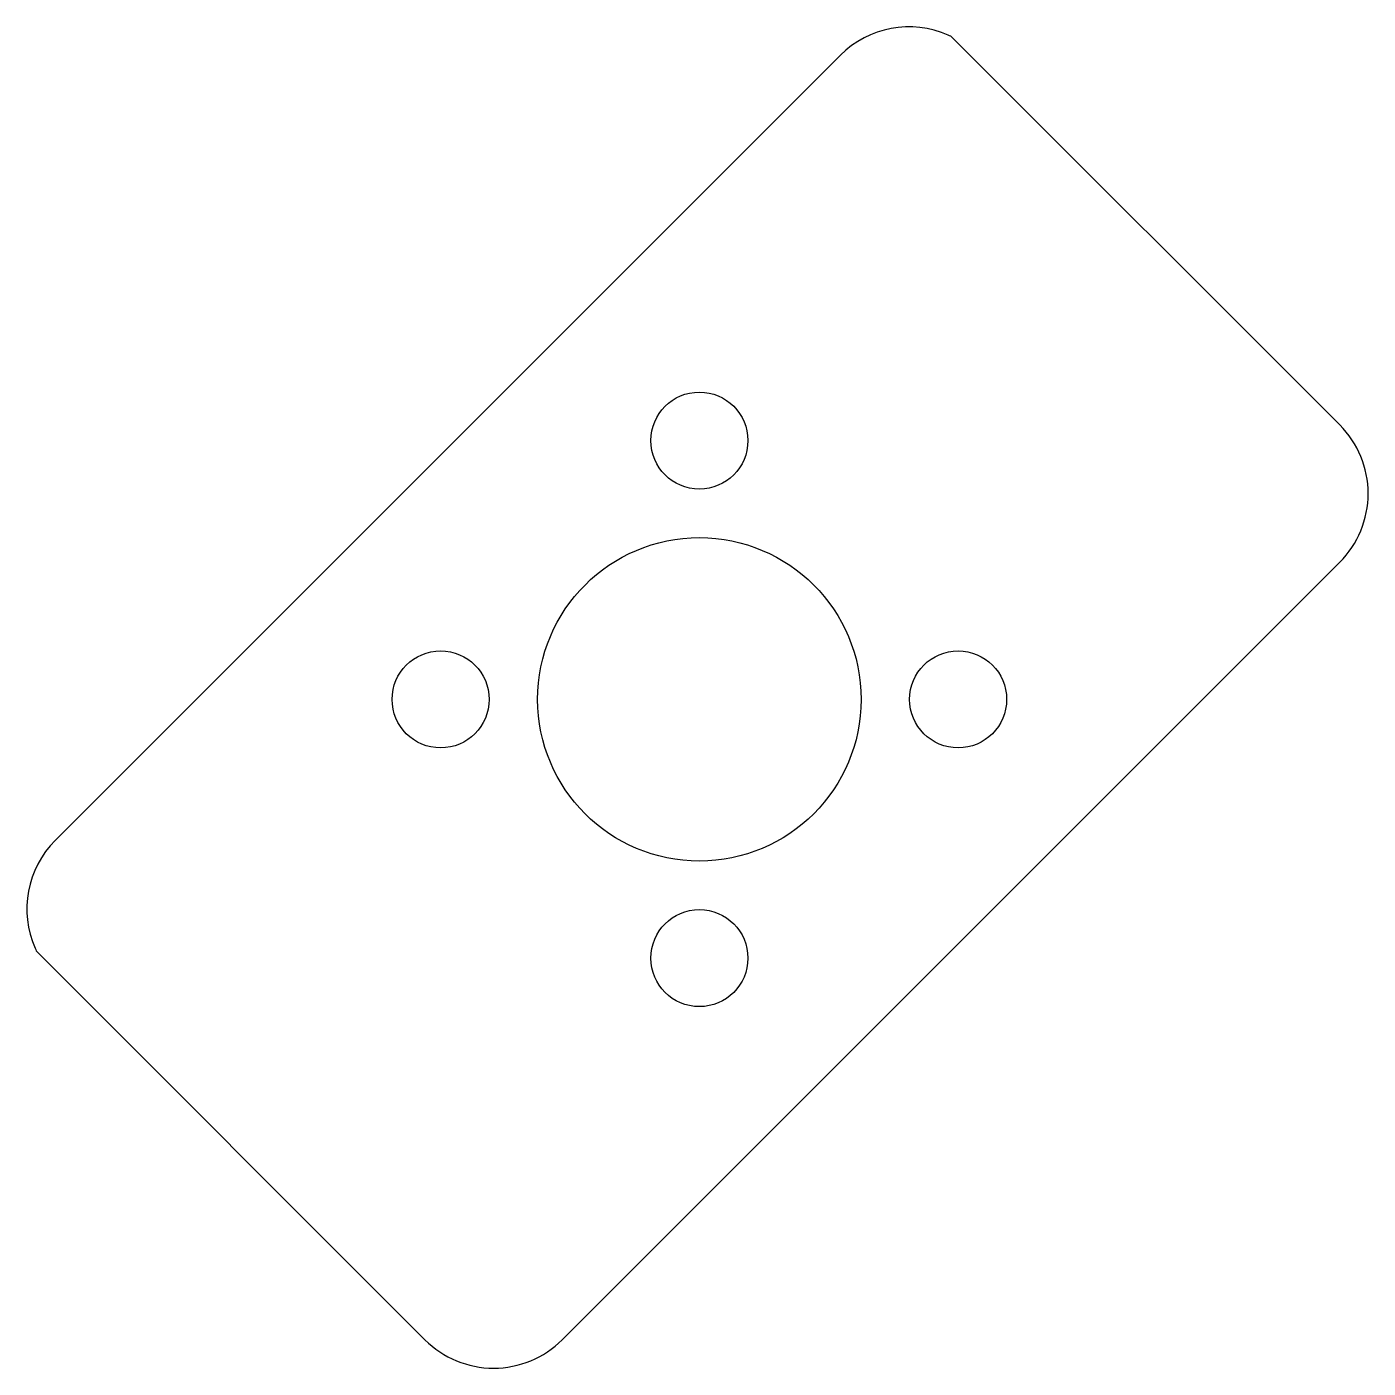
# Model space of a CAD drawing. Header units: millimetres. Extents: x -14.4 to 27, y -3 to 38.5.
import ezdxf

# ---------------------------------------------------------------- set-up
doc = ezdxf.new("R2010")
doc.units = ezdxf.units.MM

msp = doc.modelspace()

# ---------------------------------------------------------------- linework, layer by layer
msp.add_lwpolyline([(10.723, 37.593), (-13.551, 13.319, 0.310035), (-14.173, 9.982, -0.003068), (-14.139, 9.903), (-14.142, 9.899), (-2.121, -2.121, 0.414214), (2.121, -2.121), (26.163, 21.92, 0.414214), (26.163, 26.163), (14.142, 38.184), (14.139, 38.18, -0.003068), (14.06, 38.215, 0.310035)], format="xyb", close=True)
for centre, radius in [((6.364, 25.678), 1.5), ((6.364, 17.678), 5), ((-1.636, 17.678), 1.5), ((14.364, 17.678), 1.5), ((6.364, 9.678), 1.5)]:
    msp.add_circle(centre, radius)

doc.saveas('drawing.dxf')
